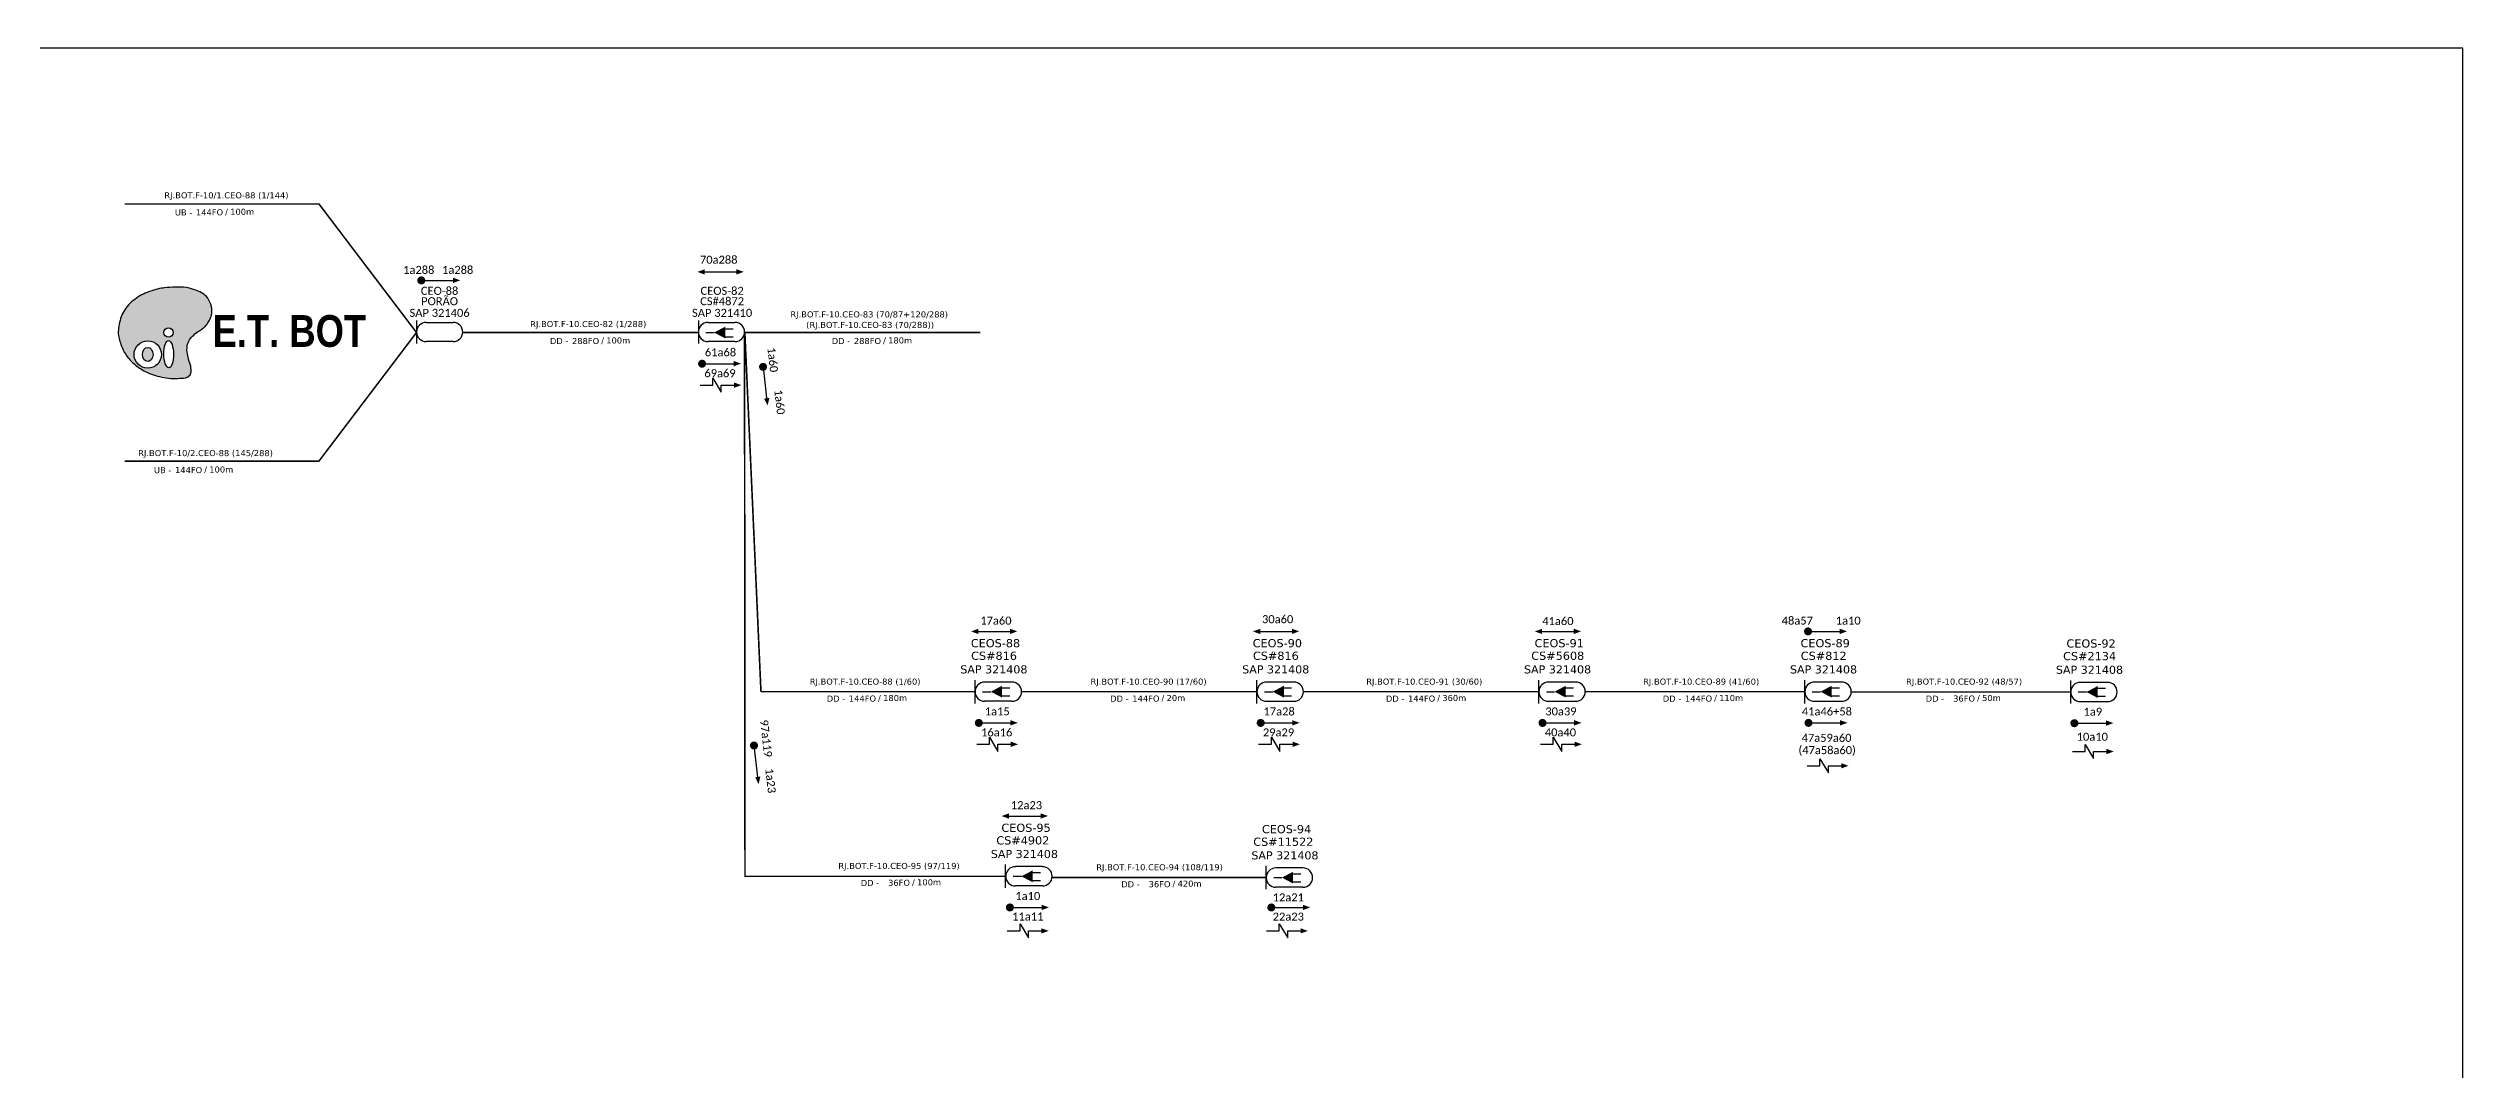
# Model space of a CAD drawing. Header units: millimetres. Extents: x 262667 to 263508, y 281697 to 282291.
# Drawn here: x 263030.3 to 263508.3, y 282089.2 to 282291.5 of the extents above; entities that cross this region are included whole.
import ezdxf
from ezdxf.enums import TextEntityAlignment as Align

# ---------------------------------------------------------------- set-up
doc = ezdxf.new("R2010")
doc.units = ezdxf.units.MM
doc.header["$LTSCALE"] = 0.1
doc.header["$MEASUREMENT"] = 0
for name, color, linetype in [('20.4-CEOS', 1, 'Continuous'), ('20.5-CABO AÉREO', 1, 'Continuous'), ('20.5-CEO', 1, 'Continuous'), ('E.T.', 7, 'Continuous'), ('SETA', 7, 'Continuous')]:
    doc.layers.add(name, color=color, linetype=linetype)
doc.layers.add('40.1-ETIQUETAS', color=1, linetype='Continuous', lineweight=20)
doc.styles.add('siredit', font='verdana.ttf')
doc.styles.get("Standard").update_dxf_attribs({"font": 'arial.ttf'})
doc.styles.add('SWISS BIT', font='swisscb.ttf')

# ---------------------------------------------------------------- blocks, each defined once
blk = doc.blocks.new('ETIQUETA_RS5F')
at = {"layer": '40.1-ETIQUETAS', "color": 0, "style": 'siredit'}
blk.add_text('/', height=1.5, dxfattribs=at).set_placement((1.55, -1.95), align=Align.MIDDLE_RIGHT)
for tag, p in [('ETIQUETA_R_SECUNDARIA', (1.18, 2.1)), ('ETIQUETA_R_PRIMARIA', (1.18, 4.1)), ('F_ATIVAS/F_MORTAS', (1.11, -4.24))]:
    blk.add_attdef(tag, text='', height=1.5, dxfattribs=at).set_placement(p, align=Align.MIDDLE_CENTER)
for tag, p in [('TIPO_CABO', (-6.62, -2.12)), ('CAP_CABO', (0.37, -2.09))]:
    blk.add_attdef(tag, text='', height=1.5, dxfattribs=at).set_placement(p, align=Align.MIDDLE_RIGHT)
blk.add_attdef('METROS', text='', height=1.5, dxfattribs=at).set_placement((2.11, -1.95), align=Align.MIDDLE_LEFT)
for tag, p in [('FUSÃO_1', (0.82, -8.39)), ('FUSÃO_2', (0.82, -10.6)), ('FUSÃO_3', (0.82, -12.93)), ('FUSÃO_4', (0.82, -15.14)), ('FUSÃO_5', (0.82, -17.16))]:
    blk.add_attdef(tag, text='', height=1.5, dxfattribs=at).set_placement(p, align=Align.CENTER)
blk = doc.blocks.new('OI')
h = blk.add_hatch(color=40)
edge = h.paths.add_edge_path()
edge.add_spline(control_points=[(4.35, -0.67), (3.92, -0.99), (3.26, -1.5), (2.81, -2.59), (2.9, -3.5), (3.06, -4.27), (3.31, -4.85), (3.37, -5.39), (3.4, -5.88), (3.2, -6.4), (2.54, -6.61), (1.65, -6.63), (0.55, -6.67), (-0.56, -6.42), (-1.61, -6.14), (-2.77, -5.61), (-3.92, -4.77), (-4.89, -3.7), (-5.34, -2.65), (-5.6, -1.94), (-5.85, -0.96), (-5.71, 0.47), (-5.1, 2.02), (-4.14, 3.02), (-3.3, 3.61), (-2.37, 4.16), (-1.36, 4.44), (-0.56, 4.7), (0.79, 4.85), (2.24, 4.97), (3.79, 4.57), (4.67, 4.21), (5.44, 3.65), (5.76, 2.99), (6.03, 2.21), (6.01, 1.46), (5.72, 0.64), (5.31, 0.08), (4.88, -0.38), (4.51, -0.55), (4.35, -0.67)], knot_values=[0, 0, 0, 0, 1.60434, 2.417191, 3.427595, 4.282808, 4.776746, 5.304182, 5.888771, 6.258406, 6.858137, 7.79129, 8.986195, 10.124242, 11.187857, 12.242908, 13.953784, 15.414161, 16.515391, 17.349188, 17.675853, 19.552021, 21.515531, 22.568638, 23.63245, 24.621084, 25.782718, 26.745347, 27.142653, 29.870543, 31.004649, 31.921532, 32.709589, 33.801391, 34.042471, 35.192333, 35.971461, 36.628871, 37.254359, 37.836911, 37.836911, 37.836911, 37.836911], degree=3, periodic=0)
h.paths.add_polyline_path([(1.13, -0.87, -1), (-0.04, -0.87, -1)], flags=16)
edge = h.paths.add_edge_path(flags=16)
edge.add_ellipse((0.56, -3.59), major_axis=(-0.02, 1.71), ratio=0.361305, start_angle=0, end_angle=360)
h.paths.add_polyline_path([(-0.36, -3.62, -1), (-3.8, -3.62, -1)], flags=16)
edge = h.paths.add_edge_path(flags=0)
edge.add_ellipse((-2.08, -3.62), major_axis=(0, 0.885), ratio=0.758294, start_angle=0, end_angle=360)
at = {"color": 40}
for centre, radius in [((-2.08, -3.62), 1.72), ((0.54, -0.87), 0.587)]:
    blk.add_circle(centre, radius, dxfattribs=at)
blk.add_ellipse((-2.08, -3.62), major_axis=(0, 0.885), ratio=0.758294, start_param=-3.141592653589792, end_param=3.141592653589792, dxfattribs=at)
blk.add_ellipse((0.56, -3.59), major_axis=(-0.02, 1.71), ratio=0.361305, dxfattribs=at)
at = {"color": 40, "start_tangent": (-0.800898, -0.598801), "end_tangent": (-0.800898, -0.598801)}
blk.add_spline([(4.35, -0.67), (3.2, -1.78), (2.9, -2.54), (2.92, -3.55), (3.12, -4.38), (3.28, -4.85), (3.37, -5.37), (3.35, -5.95), (3.2, -6.29), (2.66, -6.55), (1.73, -6.63), (0.54, -6.62), (-0.58, -6.41), (-1.6, -6.11), (-2.56, -5.67), (-3.95, -4.67), (-4.89, -3.56), (-5.37, -2.56), (-5.64, -1.78), (-5.72, -1.46), (-5.63, 0.42), (-4.84, 2.22), (-4.13, 2.99), (-3.27, 3.62), (-2.4, 4.09), (-1.3, 4.47), (-0.37, 4.72), (0.02, 4.77), (2.75, 4.8), (3.85, 4.53), (4.69, 4.16), (5.31, 3.68), (5.85, 2.73), (5.93, 2.5), (5.94, 1.35), (5.67, 0.62), (5.29, 0.08), (4.84, -0.36), (4.35, -0.67)], degree=3, dxfattribs=at)

msp = doc.modelspace()

# ---------------------------------------------------------------- linework, layer by layer
for p, q in [((263508.32, 282291.49), (262667.32, 282291.49)), ((263508.32, 281697.49), (263508.32, 282291.49))]:
    msp.add_line(p, q)
at = {"color": 0, "const_width": 0.792}
for points in [[(263103.73, 282245.51, 1), (263104.53, 282245.51, 1)], [(263159.33, 282229.01, 1), (263160.12, 282229.01, 1)], [(263171.75, 282228.78, 1), (263171.84, 282228, 1)], [(263214.12, 282157.87, 1), (263214.91, 282157.87, 1)], [(263269.93, 282157.87, 1), (263270.72, 282157.87, 1)], [(263325.73, 282157.87, 1), (263326.53, 282157.87, 1)], [(263431.04, 282157.81, 1), (263431.84, 282157.81, 1)], [(263169.96, 282153.78, 1), (263170.05, 282152.99, 1)], [(263220.28, 282121.31, 1), (263221.07, 282121.31, 1)], [(263272.04, 282121.31, 1), (263272.83, 282121.31, 1)]]:
    msp.add_lwpolyline(points, format="xyb", close=True, dxfattribs=at)
at = {"color": 0}
for points in [[(263161.85, 282224.77), (263161.85, 282226.17), (263163.52, 282223.37), (263163.52, 282224.77)], [(263216.64, 282153.63), (263216.64, 282155.03), (263218.31, 282152.23), (263218.31, 282153.63)], [(263272.44, 282153.63), (263272.44, 282155.03), (263274.12, 282152.23), (263274.12, 282153.63)], [(263328.25, 282153.63), (263328.25, 282155.03), (263329.93, 282152.23), (263329.93, 282153.63)], [(263433.56, 282152.2), (263433.56, 282153.6), (263435.24, 282150.8), (263435.24, 282152.2)], [(263222.69, 282116.67), (263222.69, 282118.08), (263224.36, 282115.28), (263224.37, 282116.67)], [(263274, 282116.67), (263274, 282118.08), (263275.68, 282115.28), (263275.68, 282116.67)]]:
    msp.add_lwpolyline(points, dxfattribs=at)
at = {"const_width": 0.792}
for points in [[(263378.3, 282175.99, 1), (263379.09, 282175.99, 1)], [(263378.39, 282157.87, 1), (263379.18, 282157.87, 1)]]:
    msp.add_lwpolyline(points, format="xyb", close=True, dxfattribs=at)
at = {"color": 5}
msp.add_lwpolyline([(263381.06, 282149.37), (263381.06, 282150.78), (263382.73, 282147.98), (263382.74, 282149.37)], dxfattribs=at)
at = {"layer": '20.4-CEOS', "color": 0}
for p, q in [((263221.07, 282165.96), (263215.69, 282165.96)), ((263276.87, 282165.96), (263271.5, 282165.96)), ((263332.68, 282165.96), (263327.31, 282165.96)), ((263437.99, 282165.9), (263432.62, 282165.9)), ((263221.07, 282162.14), (263215.69, 282162.14)), ((263276.87, 282162.13), (263271.5, 282162.13)), ((263332.68, 282162.13), (263327.31, 282162.13)), ((263437.99, 282162.07), (263432.62, 282162.07)), ((263227.12, 282129.4), (263221.75, 282129.4)), ((263278.7, 282129.13), (263273.33, 282129.13)), ((263227.12, 282125.57), (263221.75, 282125.57)), ((263278.7, 282125.3), (263273.33, 282125.3))]:
    msp.add_line(p, q, dxfattribs=at)
at = {"layer": '20.4-CEOS', "color": 5}
for p, q in [((263385.34, 282165.96), (263379.97, 282165.96)), ((263385.34, 282162.13), (263379.97, 282162.13))]:
    msp.add_line(p, q, dxfattribs=at)
at = {"layer": '20.4-CEOS', "color": 0}
for points in [[(263162.11, 282235.19, 0, 2.36, 0), (263164.33, 282235.19, 2.36, 2.36, 0)], [(263162.11, 282235.19, 0, 2.36, 0), (263164.33, 282235.19, 2.36, 2.36, 0)], [(263216.9, 282164.05, 0, 2.36, 0), (263219.11, 282164.05, 2.36, 2.36, 0)], [(263216.9, 282164.05, 0, 2.36, 0), (263219.11, 282164.05, 2.36, 2.36, 0)], [(263272.71, 282164.05, 0, 2.36, 0), (263274.92, 282164.05, 2.36, 2.36, 0)], [(263272.71, 282164.05, 0, 2.36, 0), (263274.92, 282164.05, 2.36, 2.36, 0)], [(263328.51, 282164.05, 0, 2.36, 0), (263330.73, 282164.05, 2.36, 2.36, 0)], [(263328.51, 282164.05, 0, 2.36, 0), (263330.73, 282164.05, 2.36, 2.36, 0)], [(263433.82, 282163.99, 0, 2.36, 0), (263436.04, 282163.99, 2.36, 2.36, 0)], [(263433.82, 282163.99, 0, 2.36, 0), (263436.04, 282163.99, 2.36, 2.36, 0)], [(263222.95, 282127.48, 0, 2.36, 0), (263225.17, 282127.48, 2.36, 2.36, 0)], [(263222.95, 282127.48, 0, 2.36, 0), (263225.17, 282127.48, 2.36, 2.36, 0)], [(263274.53, 282127.22, 0, 2.36, 0), (263276.75, 282127.22, 2.36, 2.36, 0)], [(263274.53, 282127.22, 0, 2.36, 0), (263276.75, 282127.22, 2.36, 2.36, 0)]]:
    msp.add_lwpolyline(points, format="xyseb", dxfattribs=at)
for points in [[(263164.23, 282235.95), (263165.86, 282235.95)], [(263164.23, 282235.95), (263165.86, 282235.95)], [(263160.48, 282235.19), (263162.11, 282235.19)], [(263160.48, 282235.19), (263162.11, 282235.19)], [(263164.23, 282234.35), (263165.86, 282234.35)], [(263164.23, 282234.35), (263165.86, 282234.35)], [(263213.78, 282161.74), (263213.78, 282166.36)], [(263215.27, 282164.05), (263216.9, 282164.05)], [(263215.27, 282164.05), (263216.9, 282164.05)], [(263219.02, 282164.81), (263220.65, 282164.81)], [(263219.02, 282164.81), (263220.65, 282164.81)], [(263269.59, 282161.74), (263269.59, 282166.36)], [(263271.07, 282164.05), (263272.71, 282164.05)], [(263271.07, 282164.05), (263272.71, 282164.05)], [(263274.82, 282164.81), (263276.45, 282164.81)], [(263274.82, 282164.81), (263276.45, 282164.81)], [(263325.4, 282161.74), (263325.4, 282166.36)], [(263326.88, 282164.05), (263328.51, 282164.05)], [(263326.88, 282164.05), (263328.51, 282164.05)], [(263330.63, 282164.81), (263332.26, 282164.81)], [(263330.63, 282164.81), (263332.26, 282164.81)], [(263430.71, 282161.68), (263430.71, 282166.29)], [(263432.19, 282163.99), (263433.82, 282163.99)], [(263432.19, 282163.99), (263433.82, 282163.99)], [(263435.94, 282164.75), (263437.57, 282164.75)], [(263435.94, 282164.75), (263437.57, 282164.75)], [(263219.02, 282163.22), (263220.65, 282163.22)], [(263219.02, 282163.22), (263220.65, 282163.22)], [(263274.82, 282163.21), (263276.45, 282163.21)], [(263274.82, 282163.21), (263276.45, 282163.21)], [(263330.63, 282163.21), (263332.26, 282163.21)], [(263330.63, 282163.21), (263332.26, 282163.21)], [(263435.94, 282163.15), (263437.57, 282163.15)], [(263435.94, 282163.15), (263437.57, 282163.15)], [(263219.83, 282125.17), (263219.83, 282129.79)], [(263221.32, 282127.48), (263222.95, 282127.48)], [(263221.32, 282127.48), (263222.95, 282127.48)], [(263225.07, 282128.24), (263226.7, 282128.24)], [(263225.07, 282128.24), (263226.7, 282128.24)], [(263225.07, 282126.65), (263226.7, 282126.65)], [(263225.07, 282126.65), (263226.7, 282126.65)], [(263271.41, 282124.91), (263271.41, 282129.53)], [(263272.9, 282127.22), (263274.53, 282127.22)], [(263272.9, 282127.22), (263274.53, 282127.22)], [(263276.65, 282127.98), (263278.28, 282127.98)], [(263276.65, 282127.98), (263278.28, 282127.98)], [(263276.65, 282126.38), (263278.28, 282126.38)], [(263276.65, 282126.38), (263278.28, 282126.38)]]:
    msp.add_lwpolyline(points, dxfattribs=at)
at = {"layer": '20.4-CEOS', "color": 5}
for points in [[(263378.05, 282161.74), (263378.05, 282166.36)], [(263379.54, 282164.05), (263381.17, 282164.05)], [(263379.54, 282164.05), (263381.17, 282164.05)], [(263383.29, 282164.81), (263384.92, 282164.81)], [(263383.29, 282164.81), (263384.92, 282164.81)], [(263383.29, 282163.21), (263384.92, 282163.21)], [(263383.29, 282163.21), (263384.92, 282163.21)]]:
    msp.add_lwpolyline(points, dxfattribs=at)
msp.add_lwpolyline([(263381.17, 282164.05, 0, 2.36, 0), (263383.39, 282164.05, 2.36, 2.36, 0)], format="xyseb", dxfattribs=at)
msp.add_lwpolyline([(263381.17, 282164.05, 0, 2.36, 0), (263383.39, 282164.05, 2.36, 2.36, 0)], format="xyseb", dxfattribs=at)
at = {"layer": '20.4-CEOS', "color": 0}
for centre, start, end in [((263215.69, 282164.05), 90, 270), ((263221.07, 282164.05), 270, 90), ((263271.5, 282164.05), 90, 270), ((263276.87, 282164.05), 270, 90), ((263327.31, 282164.05), 90, 270), ((263332.68, 282164.05), 270, 90), ((263432.62, 282163.99), 90, 270), ((263437.99, 282163.99), 270, 90), ((263221.75, 282127.48), 90, 270), ((263227.12, 282127.48), 270, 90), ((263273.33, 282127.22), 90, 270), ((263278.7, 282127.22), 270, 90)]:
    msp.add_arc(centre, 1.91, start, end, dxfattribs=at)
at = {"layer": '20.4-CEOS', "color": 5}
for centre, start, end in [((263379.97, 282164.05), 90, 270), ((263385.34, 282164.05), 270, 90)]:
    msp.add_arc(centre, 1.91, start, end, dxfattribs=at)
at = {"layer": '20.5-CABO AÉREO', "color": 0, "ltscale": 50, "const_width": 0.32}
for points in [[(263045.41, 282260.65), (263083.87, 282260.65), (263103.18, 282235.19)], [(263045.41, 282209.73), (263083.87, 282209.73), (263103.18, 282235.19)], [(263112.38, 282235.19), (263158.99, 282235.19)], [(263168.13, 282234.43), (263168.22, 282127.48), (263219.83, 282127.48)], [(263168.19, 282235.19), (263214.8, 282235.19)], [(263168.19, 282235.19), (263171.38, 282164.05)], [(263171.38, 282164.05), (263213.78, 282164.05)], [(263222.98, 282164.05), (263269.59, 282164.05)], [(263278.79, 282164.05), (263325.4, 282164.05)], [(263387.25, 282163.99), (263430.71, 282163.99)], [(263271.41, 282127.22), (263229.02, 282127.22)]]:
    msp.add_lwpolyline(points, dxfattribs=at)
at = {"layer": '20.5-CABO AÉREO', "color": 5, "ltscale": 50, "const_width": 0.32}
msp.add_lwpolyline([(263334.6, 282164.05), (263378.05, 282164.05)], dxfattribs=at)
at = {"layer": '20.5-CEO', "color": 0}
for p, q in [((263105.09, 282237.19), (263110.43, 282237.19)), ((263160.9, 282237.19), (263166.24, 282237.19)), ((263110.43, 282233.38), (263105.09, 282233.38)), ((263166.24, 282233.38), (263160.9, 282233.38))]:
    msp.add_line(p, q, dxfattribs=at)
for points in [[(263103.18, 282237.59), (263103.18, 282232.99)], [(263158.99, 282237.59), (263158.99, 282232.99)]]:
    msp.add_lwpolyline(points, dxfattribs=at)
for centre, start, end in [((263105.09, 282235.29), 90, 270), ((263110.43, 282235.29), 270, 90), ((263160.9, 282235.29), 90, 270), ((263166.24, 282235.29), 270, 90)]:
    msp.add_arc(centre, 1.9, start, end, dxfattribs=at)
at = {"layer": 'SETA', "color": 0}
for points in [[(263104.13, 282245.51), (263110.94, 282245.51)], [(263160.25, 282247.2), (263167.06, 282247.2)], [(263159.73, 282229.01), (263166.53, 282229.01)], [(263171.79, 282228.39), (263172.57, 282221.62)], [(263159.32, 282224.77), (263161.85, 282224.77)], [(263163.52, 282224.77), (263166.05, 282224.77)], [(263214.43, 282175.99), (263221.24, 282175.99)], [(263270.24, 282175.99), (263277.04, 282175.99)], [(263326.04, 282175.99), (263332.85, 282175.99)], [(263214.51, 282157.87), (263221.32, 282157.87)], [(263270.32, 282157.87), (263277.13, 282157.87)], [(263326.13, 282157.87), (263332.94, 282157.87)], [(263431.44, 282157.81), (263438.25, 282157.81)], [(263170, 282153.38), (263170.79, 282146.62)], [(263214.11, 282153.63), (263216.64, 282153.63)], [(263218.31, 282153.63), (263220.84, 282153.63)], [(263269.92, 282153.63), (263272.44, 282153.63)], [(263274.12, 282153.63), (263276.65, 282153.63)], [(263325.72, 282153.63), (263328.25, 282153.63)], [(263329.93, 282153.63), (263332.46, 282153.63)], [(263431.03, 282152.2), (263433.56, 282152.2)], [(263435.24, 282152.2), (263437.77, 282152.2)], [(263220.48, 282139.42), (263227.29, 282139.42)], [(263220.67, 282121.31), (263227.48, 282121.31)], [(263272.43, 282121.31), (263279.24, 282121.31)], [(263220.16, 282116.67), (263222.69, 282116.67)], [(263224.37, 282116.67), (263226.89, 282116.67)], [(263271.47, 282116.67), (263274, 282116.67)], [(263275.68, 282116.67), (263278.21, 282116.67)]]:
    msp.add_lwpolyline(points, dxfattribs=at)
at = {"layer": 'SETA'}
for points in [[(263378.7, 282175.99), (263385.51, 282175.99)], [(263378.79, 282157.87), (263385.59, 282157.87)]]:
    msp.add_lwpolyline(points, dxfattribs=at)
at = {"layer": 'SETA', "color": 5}
for points in [[(263378.53, 282149.37), (263381.06, 282149.37)], [(263382.74, 282149.37), (263385.26, 282149.37)]]:
    msp.add_lwpolyline(points, dxfattribs=at)
at = {"layer": 'SETA', "color": 0}
for points in [[(263110.39, 282246.05), (263111.84, 282245.52), (263110.39, 282244.99)], [(263160.25, 282247.72), (263158.8, 282247.2), (263160.25, 282246.67)], [(263166.52, 282247.73), (263167.97, 282247.21), (263166.52, 282246.68)], [(263165.99, 282229.55), (263167.44, 282229.02), (263165.99, 282228.49)], [(263166.05, 282225.3), (263167.5, 282224.77), (263166.05, 282224.24)], [(263173.05, 282222.23), (263172.69, 282220.73), (263172, 282222.11)], [(263214.43, 282176.52), (263212.98, 282175.99), (263214.43, 282175.46)], [(263220.69, 282176.53), (263222.14, 282176), (263220.69, 282175.47)], [(263270.24, 282176.51), (263268.78, 282175.99), (263270.24, 282175.46)], [(263276.5, 282176.53), (263277.95, 282176), (263276.5, 282175.47)], [(263326.04, 282176.51), (263324.59, 282175.99), (263326.04, 282175.46)], [(263332.31, 282176.53), (263333.76, 282176), (263332.31, 282175.47)], [(263220.78, 282158.41), (263222.23, 282157.88), (263220.78, 282157.35)], [(263276.58, 282158.41), (263278.04, 282157.88), (263276.58, 282157.35)], [(263332.39, 282158.41), (263333.84, 282157.88), (263332.39, 282157.35)], [(263437.7, 282158.35), (263439.15, 282157.82), (263437.7, 282157.29)], [(263220.84, 282154.16), (263222.29, 282153.63), (263220.84, 282153.1)], [(263276.65, 282154.16), (263278.1, 282153.63), (263276.65, 282153.1)], [(263332.46, 282154.16), (263333.91, 282153.63), (263332.46, 282153.1)], [(263437.77, 282152.73), (263439.22, 282152.2), (263437.77, 282151.67)], [(263171.26, 282147.22), (263170.9, 282145.72), (263170.21, 282147.1)], [(263220.48, 282139.95), (263219.03, 282139.42), (263220.48, 282138.89)], [(263226.74, 282139.96), (263228.2, 282139.43), (263226.74, 282138.9)], [(263226.94, 282121.84), (263228.39, 282121.32), (263226.94, 282120.79)], [(263278.69, 282121.84), (263280.14, 282121.32), (263278.69, 282120.79)], [(263226.89, 282117.2), (263228.35, 282116.67), (263226.89, 282116.15)], [(263278.21, 282117.2), (263279.66, 282116.67), (263278.21, 282116.15)]]:
    msp.add_solid(points, dxfattribs=at)
at = {"layer": 'SETA'}
for points in [[(263384.96, 282176.53), (263386.41, 282176), (263384.96, 282175.47)], [(263385.05, 282158.41), (263386.5, 282157.88), (263385.05, 282157.35)]]:
    msp.add_solid(points, dxfattribs=at)
at = {"layer": 'SETA', "color": 5}
msp.add_solid([(263385.26, 282149.9), (263386.71, 282149.37), (263385.26, 282148.85)], dxfattribs=at)

# ---------------------------------------------------------------- block references
at = {"layer": '40.1-ETIQUETAS', "color": 0}
ref = msp.add_blockref('ETIQUETA_RS5F', (263064.6, 282260.67), dxfattribs=dict(at, xscale=0.8000000000029103, yscale=0.8000000000029103, zscale=0.8))
ref.add_attrib('ETIQUETA_R_SECUNDARIA', 'RJ.BOT.F-10/1.CEO-88 (1/144)', dxfattribs={"color": 0, "height": 1.2, "style": 'siredit'}).set_placement((263065.55, 282262.36), align=Align.MIDDLE_CENTER)
ref.add_attrib('TIPO_CABO', 'UB - ', dxfattribs={"color": 0, "height": 1.2, "style": 'siredit'}).set_placement((263059.31, 282258.98), align=Align.MIDDLE_RIGHT)
ref.add_attrib('CAP_CABO', '144FO', dxfattribs={"color": 0, "height": 1.2, "style": 'siredit'}).set_placement((263064.89, 282259), align=Align.MIDDLE_RIGHT)
ref.add_attrib('METROS', '100m', dxfattribs={"color": 0, "height": 1.2, "style": 'siredit'}).set_placement((263066.29, 282259.11), align=Align.MIDDLE_LEFT)
ref = msp.add_blockref('ETIQUETA_RS5F', (263060.46, 282209.62), dxfattribs=dict(at, xscale=0.8000000000029103, yscale=0.8000000000029103, zscale=0.8))
ref.add_attrib('ETIQUETA_R_SECUNDARIA', 'RJ.BOT.F-10/2.CEO-88 (145/288)', dxfattribs={"color": 0, "height": 1.2, "style": 'siredit'}).set_placement((263061.41, 282211.31), align=Align.MIDDLE_CENTER)
ref.add_attrib('TIPO_CABO', 'UB - ', dxfattribs={"color": 0, "height": 1.2, "style": 'siredit'}).set_placement((263055.17, 282207.93), align=Align.MIDDLE_RIGHT)
ref.add_attrib('CAP_CABO', '144FO', dxfattribs={"color": 0, "height": 1.2, "style": 'siredit'}).set_placement((263060.75, 282207.95), align=Align.MIDDLE_RIGHT)
ref.add_attrib('METROS', '100m', dxfattribs={"color": 0, "height": 1.2, "style": 'siredit'}).set_placement((263062.15, 282208.06), align=Align.MIDDLE_LEFT)
at = {"layer": 'E.T.', "color": 0, "xscale": 1.57223113971122, "yscale": 1.572231127225677, "zscale": 1.572231126142865}
msp.add_blockref('OI', (263053.23, 282236.54), dxfattribs=at)

# ---------------------------------------------------------------- texts
at = {"color": 0, "char_height": 1.584, "width": 20.0842, "attachment_point": 5}
for s, insert in [('{\\fCalibri|b0|i0|c0|p34;\\C7;70a288}', (263163.02, 282249.6)), ('{\\fCalibri|b0|i0|c0|p34;\\C7;1a288}', (263103.63, 282247.59)), ('{\\fCalibri|b0|i0|c0|p34;\\C7;1a288}', (263111.33, 282247.59)), ('{\\fCalibri|b0|i0|c0|p34;\\C7;CEO-88}', (263107.75, 282243.44)), ('{\\fCalibri|b0|i0|c0|p34;\\C7;PORÃO}', (263107.75, 282241.38)), ('{\\fCalibri|b0|i0|c0|p34;\\C7;CS#4872}', (263163.69, 282241.38)), ('{\\fCalibri|b0|i0|c0|p34;\\C7;CEOS-82}', (263163.69, 282243.44)), ('{\\fCalibri|b0|i0|c0|p34;\\C7;SAP 321406}', (263107.75, 282239.08)), ('{\\fCalibri|b0|i0|c0|p34;\\C7;SAP 321410}', (263163.69, 282239.08)), ('{\\fCalibri|b0|i0|c0|p34;\\C7;61a68}', (263163.37, 282231.27)), ('{\\fCalibri|b0|i0|c0|p34;\\C7;69a69}', (263163.27, 282227.12)), ('{\\fCalibri|b0|i0|c0|p34;17a60}', (263217.9, 282178.12)), ('{\\fCalibri|b0|i0|c0|p34;30a60}', (263273.68, 282178.4)), ('{\\fCalibri|b0|i0|c0|p34;\\C7;41a60}', (263329.17, 282178.03)), ('{\\fCalibri|b0|i0|c0|p34;\\C7;1a15}', (263218.16, 282160.14)), ('{\\fCalibri|b0|i0|c0|p34;\\C7;17a28}', (263273.97, 282160.13)), ('{\\fCalibri|b0|i0|c0|p34;\\C7;30a39}', (263329.77, 282160.13)), ('{\\fCalibri|b0|i0|c0|p34;\\C7;1a9}', (263435.08, 282160.07)), ('{\\fCalibri|b0|i0|c0|p34;\\C7;16a16}', (263218.06, 282155.98)), ('{\\fCalibri|b0|i0|c0|p34;\\C7;29a29}', (263273.86, 282155.98)), ('{\\fCalibri|b0|i0|c0|p34;\\C7;40a40}', (263329.67, 282155.98)), ('{\\fCalibri|b0|i0|c0|p34;\\C7;10a10}', (263434.98, 282155.12)), ('{\\fCalibri|b0|i0|c0|p34;12a23}', (263223.95, 282141.56)), ('{\\fCalibri|b0|i0|c0|p34;\\C7;1a10}', (263224.21, 282123.57)), ('{\\fCalibri|b0|i0|c0|p34;\\C7;12a21}', (263275.79, 282123.3)), ('{\\fCalibri|b0|i0|c0|p34;\\C7;11a11}', (263224.21, 282119.51)), ('{\\fCalibri|b0|i0|c0|p34;\\C7;22a23}', (263275.79, 282119.49))]:
    msp.add_mtext(s, dxfattribs=dict(at, insert=insert))
at = {"color": 0, "char_height": 1.584, "width": 20.0842, "attachment_point": 5, "rotation": 276.5938}
for s, insert in [('{\\fCalibri|b0|i0|c0|p34;\\C7;1a60}', (263173.7, 282229.79)), ('{\\fCalibri|b0|i0|c0|p34;\\C7;1a60}', (263175.07, 282221.42)), ('{\\fCalibri|b0|i0|c0|p34;\\C7;97a119}', (263172.4, 282154.79)), ('{\\fCalibri|b0|i0|c0|p34;\\C7;1a23}', (263173.28, 282146.41))]:
    msp.add_mtext(s, dxfattribs=dict(at, insert=insert))
at = {"char_height": 1.584, "width": 20.0842, "attachment_point": 5}
for s, insert in [('{\\fCalibri|b0|i0|c0|p34;48a57}', (263376.57, 282178.12)), ('{\\fCalibri|b0|i0|c0|p34;1a10}', (263386.65, 282178.12))]:
    msp.add_mtext(s, dxfattribs=dict(at, insert=insert))
at = {"color": 5, "char_height": 1.584, "width": 20.0842, "attachment_point": 5}
for s, insert in [('{\\fCalibri|b0|i0|c0|p34;\\C7;41a46\\C1;+58}', (263382.43, 282160.13)), ('{\\fCalibri|b0|i0|c0|p34;\\C1;47a59a60}', (263382.36, 282154.9)), ('{\\fCalibri|b0|i0|c0|p34;\\C3;(47a58a60)}', (263382.48, 282152.3))]:
    msp.add_mtext(s, dxfattribs=dict(at, insert=insert))
at = {"layer": '20.4-CEOS', "color": 0, "style": 'siredit'}
for s, height, p in [('CEOS-88', 1.622, (263217.82, 282173.66)), ('CEOS-90', 1.622, (263273.62, 282173.66)), ('CEOS-91', 1.622, (263329.43, 282173.66)), ('CEOS-92', 1.622, (263434.74, 282173.6)), ('SAP 321408', 1.6, (263217.49, 282168.47)), ('CS#816', 1.622, (263217.53, 282171.17)), ('SAP 321408', 1.6, (263273.3, 282168.47)), ('CS#816', 1.622, (263273.33, 282171.17)), ('SAP 321408', 1.6, (263329.1, 282168.47)), ('CS#5608', 1.622, (263329.14, 282171.17)), ('SAP 321408', 1.6, (263434.42, 282168.4)), ('CS#2134', 1.622, (263434.45, 282171.1)), ('CS#4902 ', 1.622, (263223.58, 282134.6)), ('CEOS-95', 1.622, (263223.87, 282137.1)), ('CS#11522 ', 1.622, (263275.16, 282134.33)), ('CEOS-94', 1.622, (263275.45, 282136.83)), ('SAP 321408', 1.6, (263223.54, 282131.9)), ('SAP 321408', 1.6, (263275.12, 282131.63))]:
    msp.add_text(s, height=height, dxfattribs=at).set_placement(p, align=Align.MIDDLE_CENTER)
at = {"layer": '20.4-CEOS', "color": 5, "style": 'siredit'}
for s, height, p in [('CEOS-89', 1.622, (263382.09, 282173.66)), ('SAP 321408', 1.6, (263381.76, 282168.46)), ('CS#812', 1.622, (263381.8, 282171.16))]:
    msp.add_text(s, height=height, dxfattribs=at).set_placement(p, align=Align.MIDDLE_CENTER)
at = {"layer": '40.1-ETIQUETAS', "color": 0, "style": 'siredit'}
for s, p in [('RJ.BOT.F-10.CEO-82 (1/288)', (263137.18, 282236.87)), ('(RJ.BOT.F-10.CEO-83 (70/288))', (263192.99, 282236.7)), ('RJ.BOT.F-10.CEO-88 (1/60)', (263192, 282166.05)), ('RJ.BOT.F-10.CEO-90 (17/60)', (263248.12, 282166.05)), ('RJ.BOT.F-10.CEO-91 (30/60)', (263302.71, 282166.05)), ('RJ.BOT.F-10.CEO-92 (48/57)', (263409.59, 282166.05)), ('RJ.BOT.F-10.CEO-95 (97/119)', (263198.72, 282129.54)), ('RJ.BOT.F-10.CEO-94 (108/119)', (263250.3, 282129.28))]:
    msp.add_text(s, height=1.2, dxfattribs=at).set_placement(p, align=Align.MIDDLE_CENTER)
for s, p in [('DD - ', (263133.77, 282233.5)), ('288FO', (263139.35, 282233.51)), ('/', (263140.3, 282233.62)), ('DD - ', (263189.58, 282233.5)), ('288FO', (263195.16, 282233.51)), ('/', (263196.11, 282233.62)), ('DD - ', (263188.59, 282162.67)), ('144FO', (263194.17, 282162.69)), ('/', (263195.12, 282162.8)), ('DD - ', (263244.7, 282162.67)), ('144FO', (263250.29, 282162.69)), ('/', (263251.24, 282162.8)), ('DD - ', (263299.3, 282162.67)), ('144FO', (263304.88, 282162.69)), ('/', (263305.83, 282162.8)), ('DD - ', (263406.18, 282162.67)), ('36FO', (263411.76, 282162.69)), ('/', (263412.71, 282162.8)), ('DD - ', (263195.31, 282126.17)), ('36FO', (263200.89, 282126.19)), ('/', (263201.84, 282126.3)), ('DD - ', (263246.89, 282125.9)), ('36FO', (263252.47, 282125.92)), ('/', (263253.42, 282126.03))]:
    msp.add_text(s, height=1.2, dxfattribs=at).set_placement(p, align=Align.MIDDLE_RIGHT)
for s, p in [('100m', (263140.75, 282233.62)), ('180m', (263196.56, 282233.62)), ('180m', (263195.57, 282162.8)), ('20m', (263251.69, 282162.8)), ('360m', (263306.28, 282162.8)), ('50m', (263413.16, 282162.8)), ('100m', (263202.29, 282126.3)), ('420m', (263253.87, 282126.03))]:
    msp.add_text(s, height=1.2, dxfattribs=at).set_placement(p, align=Align.MIDDLE_LEFT)
at = {"layer": '40.1-ETIQUETAS', "color": 5, "style": 'siredit'}
msp.add_text('RJ.BOT.F-10.CEO-89 (41/60)', height=1.2, dxfattribs=at).set_placement((263357.53, 282166.05), align=Align.MIDDLE_CENTER)
for s, p in [('DD - ', (263354.12, 282162.67)), ('144FO', (263359.71, 282162.69)), ('/', (263360.65, 282162.8))]:
    msp.add_text(s, height=1.2, dxfattribs=at).set_placement(p, align=Align.MIDDLE_RIGHT)
msp.add_text('110m', height=1.2, dxfattribs=at).set_placement((263361.1, 282162.8), align=Align.MIDDLE_LEFT)
at = {"layer": '40.1-ETIQUETAS', "color": 0, "insert": (263177.21, 282239.38), "char_height": 1.2, "width": 39.6418, "attachment_point": 1, "style": 'siredit'}
msp.add_mtext('RJ.BOT.F-10.CEO-83 (70/87+120/288)', dxfattribs=at)
at = {"layer": 'E.T.', "color": 0, "style": 'SWISS BIT'}
msp.add_text('E.T. BOT', height=6.289, dxfattribs=at).set_placement((263078, 282232.35), align=Align.CENTER)

doc.saveas('drawing.dxf')
